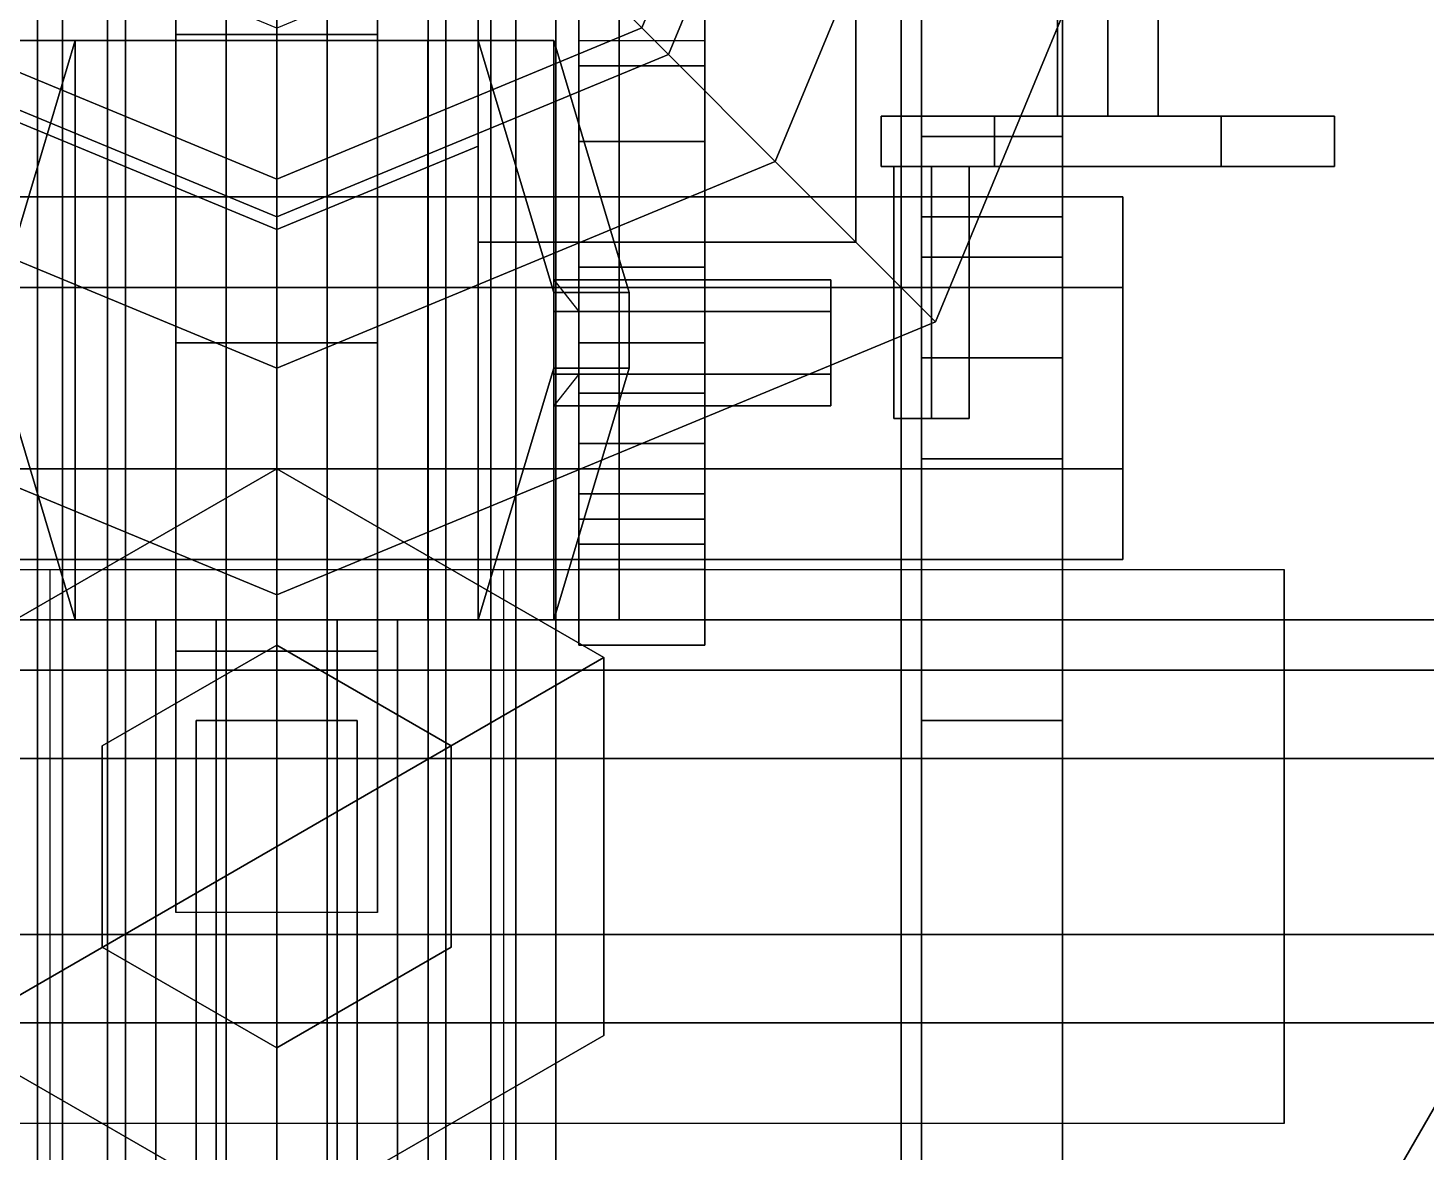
# Model space of a CAD drawing. Header units: millimetres. Extents: x -1.5 to 3, y -8.1 to 12.
# Drawn here: x -0.099 to 0.456, y 4.309 to 4.755 of the extents above; entities that cross this region are included whole.
import ezdxf

# ---------------------------------------------------------------- set-up
doc = ezdxf.new("R2010")
doc.units = ezdxf.units.MM
for name, color, linetype in [('barrel', 1, 'Continuous'), ('gun', 1, 'Continuous'), ('rangefinders', 2, 'Continuous'), ('sleeve', 5, 'Continuous'), ('turret', 2, 'Continuous')]:
    doc.layers.add(name, color=color, linetype=linetype)

msp = doc.modelspace()

# ---------------------------------------------------------------- linework, layer by layer
for points in [[(1.08, 6.75, 16.59), (1.08, -6.75, 16.59), (-1.08, -6.75, 16.59), (-1.08, 6.75, 16.59)], [(1.08, 6.75, 0.89), (1.08, -6.75, 0.89), (-1.08, -6.75, 0.89), (-1.08, 6.75, 0.89)], [(1.08, 6.75, -25.61), (1.08, -6.75, -25.61), (-1.08, -6.75, -25.61), (-1.08, 6.75, -25.61)], [(1.3, 6.1, 17.07), (-1.3, 6.1, 17.07), (-1.3, 2.72, 17.07), (1.3, 2.72, 17.07)], [(1.3, 6.1, -25.13), (-1.3, 6.1, -25.13), (-1.3, 2.72, -25.13), (1.3, 2.72, -25.13)], [(-1, 5.34, 2.19), (-1, 3.59, 2.19), (1, 3.59, 2.19), (1, 5.34, 2.19)], [(0.145, 4.9, -12.59), (0.10253, 4.79747, -12.59), (0.14496, 4.75504, -13.17), (0.205, 4.9, -13.17)], [(0.145, 4.9, 18.07), (0.10253, 4.79747, 18.07), (0.14496, 4.75504, 17.49), (0.205, 4.9, 17.49)], [(0.205, 4.9, -13.17), (0.14496, 4.75504, -13.17), (0.15556, 4.74444, -13.24), (0.22, 4.9, -13.24)], [(0.205, 4.9, 17.49), (0.14496, 4.75504, 17.49), (0.15556, 4.74444, 17.42), (0.22, 4.9, 17.42)], [(0.19799, 4.70201, -13.38), (0.28, 4.9, -13.38), (0.22, 4.9, -13.24), (0.15556, 4.74444, -13.24)], [(0.19799, 4.70201, 17.28), (0.28, 4.9, 17.28), (0.22, 4.9, 17.42), (0.15556, 4.74444, 17.42)], [(0.26163, 4.63837, -13.38), (0.37, 4.9, -13.38), (0.28, 4.9, -13.38), (0.19799, 4.70201, -13.38)], [(0.26163, 4.63837, 17.28), (0.37, 4.9, 17.28), (0.28, 4.9, 17.28), (0.19799, 4.70201, 17.28)], [(0.26163, 4.63837, -13.42), (0.37, 4.9, -13.42), (0.37, 4.9, -13.38), (0.26163, 4.63837, -13.38)], [(0.26163, 4.63837, 17.07), (0.37, 4.9, 17.07), (0.37, 4.9, 17.28), (0.26163, 4.63837, 17.28)], [(0, 4.755, -12.59), (-0.10253, 4.79747, -12.59), (-0.14496, 4.75504, -13.17), (0, 4.695, -13.17)], [(0, 4.755, 18.07), (-0.10253, 4.79747, 18.07), (-0.14496, 4.75504, 17.49), (0, 4.695, 17.49)], [(0.10253, 4.79747, -12.59), (0, 4.755, -12.59), (0, 4.695, -13.17), (0.14496, 4.75504, -13.17)], [(0.10253, 4.79747, 18.07), (0, 4.755, 18.07), (0, 4.695, 17.49), (0.14496, 4.75504, 17.49)], [(0, 4.695, -13.17), (-0.14496, 4.75504, -13.17), (-0.15556, 4.74444, -13.24), (0, 4.68, -13.24)], [(0, 4.695, 17.49), (-0.14496, 4.75504, 17.49), (-0.15556, 4.74444, 17.42), (0, 4.68, 17.42)], [(0.14496, 4.75504, -13.17), (0, 4.695, -13.17), (0, 4.68, -13.24), (0.15556, 4.74444, -13.24)], [(0.14496, 4.75504, 17.49), (0, 4.695, 17.49), (0, 4.68, 17.42), (0.15556, 4.74444, 17.42)], [(-0.19799, 4.70201, -13.38), (0, 4.62, -13.38), (0, 4.68, -13.24), (-0.15556, 4.74444, -13.24)], [(-0.19799, 4.70201, 17.28), (0, 4.62, 17.28), (0, 4.68, 17.42), (-0.15556, 4.74444, 17.42)], [(0, 4.62, -13.38), (0.19799, 4.70201, -13.38), (0.15556, 4.74444, -13.24), (0, 4.68, -13.24)], [(0, 4.62, 17.28), (0.19799, 4.70201, 17.28), (0.15556, 4.74444, 17.42), (0, 4.68, 17.42)], [(-0.26163, 4.63837, -13.38), (0, 4.53, -13.38), (0, 4.62, -13.38), (-0.19799, 4.70201, -13.38)], [(-0.26163, 4.63837, 17.28), (0, 4.53, 17.28), (0, 4.62, 17.28), (-0.19799, 4.70201, 17.28)], [(0, 4.53, -13.38), (0.26163, 4.63837, -13.38), (0.19799, 4.70201, -13.38), (0, 4.62, -13.38)], [(0, 4.53, 17.28), (0.26163, 4.63837, 17.28), (0.19799, 4.70201, 17.28), (0, 4.62, 17.28)], [(-0.26163, 4.63837, -13.42), (0, 4.53, -13.42), (0, 4.53, -13.38), (-0.26163, 4.63837, -13.38)], [(-0.26163, 4.63837, 17.07), (0, 4.53, 17.07), (0, 4.53, 17.28), (-0.26163, 4.63837, 17.28)], [(0, 4.53, -13.42), (0.26163, 4.63837, -13.42), (0.26163, 4.63837, -13.38), (0, 4.53, -13.38)], [(0, 4.53, 17.07), (0.26163, 4.63837, 17.07), (0.26163, 4.63837, 17.28), (0, 4.53, 17.28)]]:
    msp.add_3dface(points)
at = {"layer": 'barrel'}
for points in [[(-0.11085, 5.024, -23.538), (0, 5.024, -23.602), (0, 4.224, -23.602), (-0.11085, 4.224, -23.538)], [(0, 5.024, -23.346), (-0.11085, 5.024, -23.41), (-0.11085, 4.224, -23.41), (0, 4.224, -23.346)], [(0, 5.024, -23.602), (0.11085, 5.024, -23.538), (0.11085, 4.224, -23.538), (0, 4.224, -23.602)], [(0.11085, 5.024, -23.41), (0, 5.024, -23.346), (0, 4.224, -23.346), (0.11085, 4.224, -23.41)], [(0.11085, 5.024, -23.538), (0.11085, 5.024, -23.41), (0.11085, 4.224, -23.41), (0.11085, 4.224, -23.538)], [(-0.032, 4.48, -23.306), (0, 4.48, -23.338), (0, 4.224, -23.338), (-0.032, 4.224, -23.306)], [(0, 4.48, -23.274), (-0.032, 4.48, -23.306), (-0.032, 4.224, -23.306), (0, 4.224, -23.274)], [(0, 4.48, -23.338), (0.032, 4.48, -23.306), (0.032, 4.224, -23.306), (0, 4.224, -23.338)], [(0.032, 4.48, -23.306), (0, 4.48, -23.274), (0, 4.224, -23.274), (0.032, 4.224, -23.306)]]:
    msp.add_3dface(points, dxfattribs=at)
at = {"layer": 'gun'}
for points in [[(0, 5.06, -12.11), (-0.02, 5.06, -12.13), (-0.02, 4.06, -12.13), (0, 4.06, -12.11)], [(-0.02, 5.06, -12.13), (0, 5.06, -12.15), (0, 4.06, -12.15), (-0.02, 4.06, -12.13)], [(0, 5.06, 18.55), (-0.02, 5.06, 18.53), (-0.02, 4.06, 18.53), (0, 4.06, 18.55)], [(-0.02, 5.06, 18.53), (0, 5.06, 18.51), (0, 4.06, 18.51), (-0.02, 4.06, 18.53)], [(0.02, 5.06, -12.13), (0, 5.06, -12.11), (0, 4.06, -12.11), (0.02, 4.06, -12.13)], [(0, 5.06, -12.15), (0.02, 5.06, -12.13), (0.02, 4.06, -12.13), (0, 4.06, -12.15)], [(0.02, 5.06, 18.53), (0, 5.06, 18.55), (0, 4.06, 18.55), (0.02, 4.06, 18.53)], [(0, 5.06, 18.51), (0.02, 5.06, 18.53), (0.02, 4.06, 18.53), (0, 4.06, 18.51)], [(-0.06718, 5.04, -11.86282), (-0.095, 5.04, -11.93), (-0.095, 4.06, -11.93), (-0.06718, 4.06, -11.86282)], [(-0.095, 5.04, -11.93), (-0.06718, 5.04, -11.99718), (-0.06718, 4.06, -11.99718), (-0.095, 4.06, -11.93)], [(-0.06718, 5.04, 18.79718), (-0.095, 5.04, 18.73), (-0.095, 4.06, 18.73), (-0.06718, 4.06, 18.79718)], [(-0.095, 5.04, 18.73), (-0.06718, 5.04, 18.66282), (-0.06718, 4.06, 18.66282), (-0.095, 4.06, 18.73)], [(0, 5.04, -11.835), (-0.06718, 5.04, -11.86282), (-0.06718, 4.06, -11.86282), (0, 4.06, -11.835)], [(-0.06718, 5.04, -11.99718), (0, 5.04, -12.025), (0, 4.06, -12.025), (-0.06718, 4.06, -11.99718)], [(0, 5.04, 18.825), (-0.06718, 5.04, 18.79718), (-0.06718, 4.06, 18.79718), (0, 4.06, 18.825)], [(-0.06718, 5.04, 18.66282), (0, 5.04, 18.635), (0, 4.06, 18.635), (-0.06718, 4.06, 18.66282)], [(0.06718, 5.04, -11.86282), (0, 5.04, -11.835), (0, 4.06, -11.835), (0.06718, 4.06, -11.86282)], [(0, 5.04, -12.025), (0.06718, 5.04, -11.99718), (0.06718, 4.06, -11.99718), (0, 4.06, -12.025)], [(0.06718, 5.04, 18.79718), (0, 5.04, 18.825), (0, 4.06, 18.825), (0.06718, 4.06, 18.79718)], [(0, 5.04, 18.635), (0.06718, 5.04, 18.66282), (0.06718, 4.06, 18.66282), (0, 4.06, 18.635)], [(0.095, 5.04, -11.93), (0.06718, 5.04, -11.86282), (0.06718, 4.06, -11.86282), (0.095, 4.06, -11.93)], [(0.06718, 5.04, -11.99718), (0.095, 5.04, -11.93), (0.095, 4.06, -11.93), (0.06718, 4.06, -11.99718)], [(0.095, 5.04, 18.73), (0.06718, 5.04, 18.79718), (0.06718, 4.06, 18.79718), (0.095, 4.06, 18.73)], [(0.06718, 5.04, 18.66282), (0.095, 5.04, 18.73), (0.095, 4.06, 18.73), (0.06718, 4.06, 18.66282)]]:
    msp.add_3dface(points, dxfattribs=at)
at = {"layer": 'rangefinders'}
for points in [[(0, 4.6, 2.77), (0, 4.93, 2.88), (0, 5.02, 2.88), (0, 4.6, 2.7)], [(0, 4.51, 2.77), (0, 4.6, 2.77), (0, 4.6, 2.7), (0, 4.51, 2.7)], [(0, 4.58, 2.19), (-0.1299, 4.505, 2.19), (-0.1299, 4.505, 2.62), (0, 4.58, 2.62)], [(0, 4.58, 2.62), (-0.1299, 4.505, 2.62), (-0.1299, 4.355, 2.62), (0.1299, 4.505, 2.62)], [(0.1299, 4.505, 2.19), (0, 4.58, 2.19), (0, 4.58, 2.62), (0.1299, 4.505, 2.62)], [(0.4, 4.32, 3.42), (-0.35, 4.32, 3.42), (-0.35, 4.54, 3.42), (0.4, 4.54, 3.42)], [(0.09, 4.12, 3.25), (-0.09, 4.12, 3.25), (-0.09, 4.54, 3.25), (0.09, 4.54, 3.25)], [(0.09, 4.12, 3.04), (-0.09, 4.12, 3.04), (-0.09, 4.54, 3.04), (0.09, 4.54, 3.04)], [(0.4, 4.32, 3.42), (0.4, 4.32, 3.87), (0.4, 4.54, 3.87), (0.4, 4.54, 3.42)], [(0, 4.51, 2.62), (-0.06928, 4.47, 2.62), (-0.06928, 4.47, 3.42), (0, 4.51, 3.42)], [(0.06928, 4.47, 2.62), (0, 4.51, 2.62), (0, 4.51, 3.42), (0.06928, 4.47, 3.42)], [(0.1299, 4.505, 2.62), (-0.1299, 4.355, 2.62), (0, 4.28, 2.62), (0.1299, 4.355, 2.62)], [(0.1299, 4.355, 2.19), (0.1299, 4.505, 2.19), (0.1299, 4.505, 2.62), (0.1299, 4.355, 2.62)], [(0.81, 4.465, 3.77062), (0.81, 4.5, 3.71), (-0.78, 4.5, 3.71), (-0.78, 4.465, 3.77062)], [(0.81, 4.5, 3.71), (0.81, 4.465, 3.64938), (-0.78, 4.465, 3.64938), (-0.78, 4.5, 3.71)], [(-0.06928, 4.47, 2.62), (-0.06928, 4.39, 2.62), (-0.06928, 4.39, 3.42), (-0.06928, 4.47, 3.42)], [(0.06928, 4.39, 2.62), (0.06928, 4.47, 2.62), (0.06928, 4.47, 3.42), (0.06928, 4.39, 3.42)], [(0.81, 4.395, 3.77062), (0.81, 4.465, 3.77062), (-0.78, 4.465, 3.77062), (-0.78, 4.395, 3.77062)], [(0.81, 4.465, 3.64938), (0.81, 4.395, 3.64938), (-0.78, 4.395, 3.64938), (-0.78, 4.465, 3.64938)], [(0.81, 4.36, 3.71), (0.81, 4.395, 3.77062), (-0.78, 4.395, 3.77062), (-0.78, 4.36, 3.71)], [(0.81, 4.395, 3.64938), (0.81, 4.36, 3.71), (-0.78, 4.36, 3.71), (-0.78, 4.395, 3.64938)], [(-0.06928, 4.39, 2.62), (0, 4.35, 2.62), (0, 4.35, 3.42), (-0.06928, 4.39, 3.42)], [(0, 4.35, 2.62), (0.06928, 4.39, 2.62), (0.06928, 4.39, 3.42), (0, 4.35, 3.42)], [(-0.1299, 4.355, 2.19), (0, 4.28, 2.19), (0, 4.28, 2.62), (-0.1299, 4.355, 2.62)], [(0, 4.28, 2.19), (0.1299, 4.355, 2.19), (0.1299, 4.355, 2.62), (0, 4.28, 2.62)]]:
    msp.add_3dface(points, dxfattribs=at)
at = {"layer": 'sleeve'}
for points in [[(-0.0601, 5.25, -12.0699), (-0.085, 5.25, -12.13), (-0.085, 4.06, -12.13), (-0.0601, 4.06, -12.0699)], [(-0.085, 5.25, -12.13), (-0.0601, 5.25, -12.1901), (-0.0601, 4.06, -12.1901), (-0.085, 4.06, -12.13)], [(-0.0601, 5.25, 18.5901), (-0.085, 5.25, 18.53), (-0.085, 4.06, 18.53), (-0.0601, 4.06, 18.5901)], [(-0.085, 5.25, 18.53), (-0.0601, 5.25, 18.4699), (-0.0601, 4.06, 18.4699), (-0.085, 4.06, 18.53)], [(0, 5.25, -12.045), (-0.0601, 5.25, -12.0699), (-0.0601, 4.06, -12.0699), (0, 4.06, -12.045)], [(-0.0601, 5.25, -12.1901), (0, 5.25, -12.215), (0, 4.06, -12.215), (-0.0601, 4.06, -12.1901)], [(0, 5.25, 18.615), (-0.0601, 5.25, 18.5901), (-0.0601, 4.06, 18.5901), (0, 4.06, 18.615)], [(-0.0601, 5.25, 18.4699), (0, 5.25, 18.445), (0, 4.06, 18.445), (-0.0601, 4.06, 18.4699)], [(0.0601, 5.25, -12.0699), (0, 5.25, -12.045), (0, 4.06, -12.045), (0.0601, 4.06, -12.0699)], [(0, 5.25, -12.215), (0.0601, 5.25, -12.1901), (0.0601, 4.06, -12.1901), (0, 4.06, -12.215)], [(0.0601, 5.25, 18.5901), (0, 5.25, 18.615), (0, 4.06, 18.615), (0.0601, 4.06, 18.5901)], [(0, 5.25, 18.445), (0.0601, 5.25, 18.4699), (0.0601, 4.06, 18.4699), (0, 4.06, 18.445)], [(0.085, 5.25, -12.13), (0.0601, 5.25, -12.0699), (0.0601, 4.06, -12.0699), (0.085, 4.06, -12.13)], [(0.0601, 5.25, -12.1901), (0.085, 5.25, -12.13), (0.085, 4.06, -12.13), (0.0601, 4.06, -12.1901)], [(0.085, 5.25, 18.53), (0.0601, 5.25, 18.5901), (0.0601, 4.06, 18.5901), (0.085, 4.06, 18.53)], [(0.0601, 5.25, 18.4699), (0.085, 5.25, 18.53), (0.085, 4.06, 18.53), (0.0601, 4.06, 18.4699)], [(0.04, 4.85627, -12.22627), (0.04, 4.75246, -12.29564), (-0.04, 4.75246, -12.29564), (-0.04, 4.85627, -12.22627)], [(-0.04, 4.85627, -12.22627), (-0.04, 4.75246, -12.29564), (-0.04, 4.50754, -12.29564), (-0.04, 4.40373, -12.22627)], [(0.04, 4.85627, 18.43373), (0.04, 4.75246, 18.36436), (-0.04, 4.75246, 18.36436), (-0.04, 4.85627, 18.43373)], [(-0.04, 4.85627, 18.43373), (-0.04, 4.75246, 18.36436), (-0.04, 4.50754, 18.36436), (-0.04, 4.40373, 18.43373)], [(0.04, 4.40373, -12.22627), (0.04, 4.50754, -12.29564), (0.04, 4.75246, -12.29564), (0.04, 4.85627, -12.22627)], [(0.04, 4.40373, 18.43373), (0.04, 4.50754, 18.36436), (0.04, 4.75246, 18.36436), (0.04, 4.85627, 18.43373)], [(-0.248, 4.224, -23.762), (-0.248, 4.84, -23.762), (0.248, 4.84, -23.762), (0.248, 4.224, -23.762)], [(0.248, 4.224, -23.306), (0.248, 4.84, -23.306), (-0.248, 4.84, -23.306), (-0.248, 4.224, -23.306)], [(0.248, 4.224, -23.762), (0.248, 4.84, -23.762), (0.248, 4.84, -23.306), (0.248, 4.224, -23.306)], [(0.04, 4.75246, -12.29564), (0.04, 4.63, -12.32), (-0.04, 4.63, -12.32), (-0.04, 4.75246, -12.29564)], [(-0.04, 4.75246, -12.29564), (-0.04, 4.63, -12.32), (-0.04, 4.63, -12.32), (-0.04, 4.50754, -12.29564)], [(0.04, 4.75246, 18.36436), (0.04, 4.63, 18.34), (-0.04, 4.63, 18.34), (-0.04, 4.75246, 18.36436)], [(-0.04, 4.75246, 18.36436), (-0.04, 4.63, 18.34), (-0.04, 4.63, 18.34), (-0.04, 4.50754, 18.36436)], [(0.04, 4.50754, -12.29564), (0.04, 4.63, -12.32), (0.04, 4.63, -12.32), (0.04, 4.75246, -12.29564)], [(0.04, 4.50754, 18.36436), (0.04, 4.63, 18.34), (0.04, 4.63, 18.34), (0.04, 4.75246, 18.36436)], [(-0.11, 4.65, -11.95), (-0.08, 4.75, -12.01), (-0.11, 4.75, -12.01), (-0.14, 4.65, -11.95)], [(-0.11, 4.65, 18.71), (-0.08, 4.75, 18.65), (-0.11, 4.75, 18.65), (-0.14, 4.65, 18.71)], [(-0.08, 4.75, -12.01), (-0.08, 4.75, -12.16), (-0.11, 4.75, -12.16), (-0.11, 4.75, -12.01)], [(-0.06, 4.75, -12.23), (-0.06, 4.52, -12.23), (-0.11, 4.52, -12.16), (-0.11, 4.75, -12.16)], [(-0.08, 4.75, -12.16), (-0.04, 4.75, -12.22), (-0.06, 4.75, -12.23), (-0.11, 4.75, -12.16)], [(-0.11, 4.62, -11.95), (-0.08, 4.52, -12.01), (-0.08, 4.75, -12.01), (-0.11, 4.65, -11.95)], [(-0.08, 4.75, 18.65), (-0.08, 4.75, 18.5), (-0.11, 4.75, 18.5), (-0.11, 4.75, 18.65)], [(-0.06, 4.75, 18.43), (-0.06, 4.52, 18.43), (-0.11, 4.52, 18.5), (-0.11, 4.75, 18.5)], [(-0.08, 4.75, 18.5), (-0.04, 4.75, 18.44), (-0.06, 4.75, 18.43), (-0.11, 4.75, 18.5)], [(-0.11, 4.62, 18.71), (-0.08, 4.52, 18.65), (-0.08, 4.75, 18.65), (-0.11, 4.65, 18.71)], [(-0.08, 4.52, -12.01), (-0.08, 4.52, -12.16), (-0.08, 4.75, -12.16), (-0.08, 4.75, -12.01)], [(-0.08, 4.52, -12.16), (-0.04, 4.52, -12.22), (-0.04, 4.75, -12.22), (-0.08, 4.75, -12.16)], [(-0.08, 4.52, 18.65), (-0.08, 4.52, 18.5), (-0.08, 4.75, 18.5), (-0.08, 4.75, 18.65)], [(-0.08, 4.52, 18.5), (-0.04, 4.52, 18.44), (-0.04, 4.75, 18.44), (-0.08, 4.75, 18.5)], [(-0.04, 4.75, -12.22), (0.04, 4.75, -12.22), (0.06, 4.75, -12.23), (-0.06, 4.75, -12.23)], [(0.06, 4.75, -12.23), (0.06, 4.52, -12.23), (-0.06, 4.52, -12.23), (-0.06, 4.75, -12.23)], [(0.06, 4.75, 18.43), (0.06, 4.52, 18.43), (-0.06, 4.52, 18.43), (-0.06, 4.75, 18.43)], [(-0.04, 4.75, 18.44), (0.04, 4.75, 18.44), (0.06, 4.75, 18.43), (-0.06, 4.75, 18.43)], [(-0.04, 4.52, -12.22), (0.04, 4.52, -12.22), (0.04, 4.75, -12.22), (-0.04, 4.75, -12.22)], [(-0.04, 4.52, 18.44), (0.04, 4.52, 18.44), (0.04, 4.75, 18.44), (-0.04, 4.75, 18.44)], [(0.08, 4.75, -12.16), (0.04, 4.75, -12.22), (0.04, 4.52, -12.22), (0.08, 4.52, -12.16)], [(0.11, 4.75, -12.16), (0.06, 4.75, -12.23), (0.04, 4.75, -12.22), (0.08, 4.75, -12.16)], [(0.08, 4.75, 18.5), (0.04, 4.75, 18.44), (0.04, 4.52, 18.44), (0.08, 4.52, 18.5)], [(0.11, 4.75, 18.5), (0.06, 4.75, 18.43), (0.04, 4.75, 18.44), (0.08, 4.75, 18.5)], [(0.06, 4.52, -12.23), (0.06, 4.75, -12.23), (0.11, 4.75, -12.16), (0.11, 4.52, -12.16)], [(0.06, 4.52, 18.43), (0.06, 4.75, 18.43), (0.11, 4.75, 18.5), (0.11, 4.52, 18.5)], [(0.14, 4.65, -11.95), (0.11, 4.75, -12.01), (0.08, 4.75, -12.01), (0.11, 4.65, -11.95)], [(0.11, 4.65, -11.95), (0.08, 4.75, -12.01), (0.08, 4.52, -12.01), (0.11, 4.62, -11.95)], [(0.08, 4.75, -12.16), (0.08, 4.52, -12.16), (0.08, 4.52, -12.01), (0.08, 4.75, -12.01)], [(0.11, 4.75, -12.01), (0.11, 4.75, -12.16), (0.08, 4.75, -12.16), (0.08, 4.75, -12.01)], [(0.14, 4.65, 18.71), (0.11, 4.75, 18.65), (0.08, 4.75, 18.65), (0.11, 4.65, 18.71)], [(0.11, 4.65, 18.71), (0.08, 4.75, 18.65), (0.08, 4.52, 18.65), (0.11, 4.62, 18.71)], [(0.08, 4.75, 18.5), (0.08, 4.52, 18.5), (0.08, 4.52, 18.65), (0.08, 4.75, 18.65)], [(0.11, 4.75, 18.65), (0.11, 4.75, 18.5), (0.08, 4.75, 18.5), (0.08, 4.75, 18.65)], [(0.11, 4.52, -12.01), (0.11, 4.75, -12.01), (0.14, 4.65, -11.95), (0.14, 4.62, -11.95)], [(0.11, 4.52, -12.01), (0.11, 4.52, -12.16), (0.11, 4.75, -12.16), (0.11, 4.75, -12.01)], [(0.11, 4.52, 18.65), (0.11, 4.75, 18.65), (0.14, 4.65, 18.71), (0.14, 4.62, 18.71)], [(0.11, 4.52, 18.65), (0.11, 4.52, 18.5), (0.11, 4.75, 18.5), (0.11, 4.75, 18.65)], [(0.336, 4.688, -23.49), (0.336, 4.652, -23.55235), (-0.336, 4.652, -23.55235), (-0.336, 4.688, -23.49)], [(0.336, 4.652, -23.42765), (0.336, 4.688, -23.49), (-0.336, 4.688, -23.49), (-0.336, 4.652, -23.42765)], [(0.336, 4.58, -23.55235), (0.336, 4.652, -23.55235), (0.336, 4.688, -23.49), (0.336, 4.544, -23.49)], [(0.336, 4.544, -23.49), (0.336, 4.688, -23.49), (0.336, 4.652, -23.42765), (0.336, 4.58, -23.42765)], [(0.22, 4.6425, -11.97835), (0.22, 4.655, -12), (0.11, 4.655, -12), (0.12, 4.6425, -11.97835)], [(0.22, 4.655, -12), (0.22, 4.6425, -12.02165), (0.11, 4.6425, -12.02165), (0.11, 4.655, -12)], [(0.22, 4.6425, 18.68165), (0.22, 4.655, 18.66), (0.11, 4.655, 18.66), (0.12, 4.6425, 18.68165)], [(0.22, 4.655, 18.66), (0.22, 4.6425, 18.63835), (0.11, 4.6425, 18.63835), (0.11, 4.655, 18.66)], [(0.22, 4.605, -12), (0.22, 4.655, -12), (0.22, 4.6425, -11.97835), (0.22, 4.6175, -11.97835)], [(0.22, 4.6175, -12.02165), (0.22, 4.6425, -12.02165), (0.22, 4.655, -12), (0.22, 4.605, -12)], [(0.22, 4.605, 18.66), (0.22, 4.655, 18.66), (0.22, 4.6425, 18.68165), (0.22, 4.6175, 18.68165)], [(0.22, 4.6175, 18.63835), (0.22, 4.6425, 18.63835), (0.22, 4.655, 18.66), (0.22, 4.605, 18.66)], [(0.336, 4.652, -23.55235), (0.336, 4.58, -23.55235), (-0.336, 4.58, -23.55235), (-0.336, 4.652, -23.55235)], [(0.336, 4.58, -23.42765), (0.336, 4.652, -23.42765), (-0.336, 4.652, -23.42765), (-0.336, 4.58, -23.42765)], [(0.14, 4.62, -11.95), (0.14, 4.65, -11.95), (0.11, 4.65, -11.95), (0.11, 4.62, -11.95)], [(0.14, 4.62, 18.71), (0.14, 4.65, 18.71), (0.11, 4.65, 18.71), (0.11, 4.62, 18.71)], [(0.22, 4.6425, -12.02165), (0.22, 4.6175, -12.02165), (0.11, 4.6175, -12.02165), (0.11, 4.6425, -12.02165)], [(0.22, 4.6425, 18.63835), (0.22, 4.6175, 18.63835), (0.11, 4.6175, 18.63835), (0.11, 4.6425, 18.63835)], [(0.22, 4.6175, -11.97835), (0.22, 4.6425, -11.97835), (0.12, 4.6425, -11.97835), (0.12, 4.6175, -11.97835)], [(0.22, 4.6175, 18.68165), (0.22, 4.6425, 18.68165), (0.12, 4.6425, 18.68165), (0.12, 4.6175, 18.68165)], [(0.04, 4.63, -12.32), (0.04, 4.50754, -12.29564), (-0.04, 4.50754, -12.29564), (-0.04, 4.63, -12.32)], [(0.04, 4.63, 18.34), (0.04, 4.50754, 18.36436), (-0.04, 4.50754, 18.36436), (-0.04, 4.63, 18.34)], [(-0.14, 4.62, -11.95), (-0.11, 4.52, -12.01), (-0.08, 4.52, -12.01), (-0.11, 4.62, -11.95)], [(-0.14, 4.62, 18.71), (-0.11, 4.52, 18.65), (-0.08, 4.52, 18.65), (-0.11, 4.62, 18.71)], [(0.11, 4.62, -11.95), (0.08, 4.52, -12.01), (0.11, 4.52, -12.01), (0.14, 4.62, -11.95)], [(0.11, 4.62, 18.71), (0.08, 4.52, 18.65), (0.11, 4.52, 18.65), (0.14, 4.62, 18.71)], [(0.22, 4.605, -12), (0.22, 4.6175, -11.97835), (0.12, 4.6175, -11.97835), (0.11, 4.605, -12)], [(0.22, 4.6175, -12.02165), (0.22, 4.605, -12), (0.11, 4.605, -12), (0.11, 4.6175, -12.02165)], [(0.22, 4.605, 18.66), (0.22, 4.6175, 18.68165), (0.12, 4.6175, 18.68165), (0.11, 4.605, 18.66)], [(0.22, 4.6175, 18.63835), (0.22, 4.605, 18.66), (0.11, 4.605, 18.66), (0.11, 4.6175, 18.63835)], [(0.336, 4.58, -23.55235), (0.336, 4.544, -23.49), (-0.336, 4.544, -23.49), (-0.336, 4.58, -23.55235)], [(0.336, 4.544, -23.49), (0.336, 4.58, -23.42765), (-0.336, 4.58, -23.42765), (-0.336, 4.544, -23.49)], [(-0.11, 4.52, -12.01), (-0.11, 4.52, -12.16), (-0.08, 4.52, -12.16), (-0.08, 4.52, -12.01)], [(-0.11, 4.52, -12.16), (-0.06, 4.52, -12.23), (-0.04, 4.52, -12.22), (-0.08, 4.52, -12.16)], [(-0.11, 4.52, 18.65), (-0.11, 4.52, 18.5), (-0.08, 4.52, 18.5), (-0.08, 4.52, 18.65)], [(-0.11, 4.52, 18.5), (-0.06, 4.52, 18.43), (-0.04, 4.52, 18.44), (-0.08, 4.52, 18.5)], [(-0.06, 4.52, -12.23), (0.06, 4.52, -12.23), (0.04, 4.52, -12.22), (-0.04, 4.52, -12.22)], [(-0.06, 4.52, 18.43), (0.06, 4.52, 18.43), (0.04, 4.52, 18.44), (-0.04, 4.52, 18.44)], [(0.024, 4.52, -23.34757), (-0.024, 4.52, -23.34757), (-0.048, 4.52, -23.306), (0.048, 4.52, -23.306)], [(0.048, 4.52, -23.306), (-0.048, 4.52, -23.306), (-0.024, 4.52, -23.26443), (0.024, 4.52, -23.26443)], [(-0.048, 4.52, -23.306), (-0.024, 4.52, -23.34757), (-0.024, 4.232, -23.34757), (-0.048, 4.232, -23.306)], [(-0.024, 4.52, -23.26443), (-0.048, 4.52, -23.306), (-0.048, 4.232, -23.306), (-0.024, 4.232, -23.26443)], [(-0.024, 4.52, -23.34757), (0.024, 4.52, -23.34757), (0.024, 4.232, -23.34757), (-0.024, 4.232, -23.34757)], [(0.024, 4.52, -23.26443), (-0.024, 4.52, -23.26443), (-0.024, 4.232, -23.26443), (0.024, 4.232, -23.26443)], [(0.024, 4.52, -23.34757), (0.048, 4.52, -23.306), (0.048, 4.232, -23.306), (0.024, 4.232, -23.34757)], [(0.048, 4.52, -23.306), (0.024, 4.52, -23.26443), (0.024, 4.232, -23.26443), (0.048, 4.232, -23.306)], [(0.08, 4.52, -12.16), (0.04, 4.52, -12.22), (0.06, 4.52, -12.23), (0.11, 4.52, -12.16)], [(0.08, 4.52, 18.5), (0.04, 4.52, 18.44), (0.06, 4.52, 18.43), (0.11, 4.52, 18.5)], [(0.08, 4.52, -12.01), (0.08, 4.52, -12.16), (0.11, 4.52, -12.16), (0.11, 4.52, -12.01)], [(0.08, 4.52, 18.65), (0.08, 4.52, 18.5), (0.11, 4.52, 18.5), (0.11, 4.52, 18.65)], [(0.04, 4.50754, -12.29564), (0.04, 4.40373, -12.22627), (-0.04, 4.40373, -12.22627), (-0.04, 4.50754, -12.29564)], [(0.04, 4.50754, 18.36436), (0.04, 4.40373, 18.43373), (-0.04, 4.40373, 18.43373), (-0.04, 4.50754, 18.36436)]]:
    msp.add_3dface(points, dxfattribs=at)
at = {"layer": 'turret'}
for points in [[(0.08, 5.13, -12.49), (0.08, 5.13, -13.08), (0.08, 4.67, -13.08), (0.08, 4.67, -12.49)], [(0.23, 4.67, -13.08), (0.08, 4.67, -13.08), (0.08, 5.13, -13.08), (0.23, 5.13, -13.08)], [(0.23, 5.13, -12.49), (0.08, 5.13, -12.49), (0.08, 4.67, -12.49), (0.23, 4.67, -12.49)], [(0.23, 5.13, 18.17), (0.08, 5.13, 18.17), (0.08, 4.67, 18.17), (0.23, 4.67, 18.17)], [(0.08, 5.13, 18.17), (0.08, 5.13, 17.58), (0.08, 4.67, 17.58), (0.08, 4.67, 18.17)], [(0.23, 4.67, 17.58), (0.08, 4.67, 17.58), (0.08, 5.13, 17.58), (0.23, 5.13, 17.58)], [(0.23, 4.67, -12.49), (0.23, 4.67, -13.08), (0.23, 5.13, -13.08), (0.23, 5.13, -12.49)], [(0.23, 4.67, 18.17), (0.23, 4.67, 17.58), (0.23, 5.13, 17.58), (0.23, 5.13, 18.17)], [(0, 5.125, -12.49), (-0.1591, 5.0591, -12.49), (-0.1591, 4.7409, -12.49), (0, 4.675, -12.49)], [(0, 4.675, -12.59), (-0.1591, 4.7409, -12.59), (-0.1591, 5.0591, -12.59), (0, 5.125, -12.59)], [(0, 4.675, 18.07), (-0.1591, 4.7409, 18.07), (-0.1591, 5.0591, 18.07), (0, 5.125, 18.07)], [(0, 5.125, 18.17), (-0.1591, 5.0591, 18.17), (-0.1591, 4.7409, 18.17), (0, 4.675, 18.17)], [(0.08, 5.09186, -12.49), (0, 5.125, -12.49), (0, 4.675, -12.49), (0.08, 4.70814, -12.49)], [(0.08, 4.70814, -12.59), (0, 4.675, -12.59), (0, 5.125, -12.59), (0.08, 5.09186, -12.59)], [(0.08, 5.09186, 18.17), (0, 5.125, 18.17), (0, 4.675, 18.17), (0.08, 4.70814, 18.17)], [(0.08, 4.70814, 18.07), (0, 4.675, 18.07), (0, 5.125, 18.07), (0.08, 5.09186, 18.07)], [(0.256, 5.08, -24.194), (0.256, 5.104, -24.97), (0.256, 4.184, -24.97), (0.256, 4.664, -24.018)], [(0.312, 4.184, -24.97), (0.312, 5.104, -24.97), (0.312, 5.08, -24.194), (0.312, 4.664, -24.018)], [(0.256, 4.712, -23.498), (0.256, 5.08, -23.922), (0.256, 4.664, -23.922), (0.256, 4.48, -23.498)], [(0.312, 4.712, -23.498), (0.312, 5.08, -23.922), (0.256, 5.08, -23.922), (0.256, 4.712, -23.498)], [(0.256, 5.08, -23.922), (0.256, 5.08, -24.194), (0.256, 4.664, -24.018), (0.256, 4.664, -23.922)], [(0.312, 4.664, -23.922), (0.312, 5.08, -23.922), (0.312, 4.712, -23.498), (0.312, 4.48, -23.498)], [(0.312, 4.664, -24.018), (0.312, 5.08, -24.194), (0.312, 5.08, -23.922), (0.312, 4.664, -23.922)], [(0.12, 5.05, -12.38), (0.12, 4.75, -12.38), (0.12, 4.74, -12.33), (0.12, 5.05, -12.23)], [(0.12, 5.05, -12.23), (0.12, 4.74, -12.33), (0.12, 4.71, -12.26), (0.12, 5.03, -12.19)], [(0.12, 5.05, 18.43), (0.12, 4.74, 18.33), (0.12, 4.71, 18.4), (0.12, 5.03, 18.47)], [(0.12, 5.05, 18.28), (0.12, 4.75, 18.28), (0.12, 4.74, 18.33), (0.12, 5.05, 18.43)], [(0.17, 4.74, -12.33), (0.17, 4.75, -12.38), (0.17, 5.05, -12.38), (0.17, 5.05, -12.23)], [(0.17, 4.71, -12.26), (0.17, 4.74, -12.33), (0.17, 5.05, -12.23), (0.17, 5.03, -12.19)], [(0.17, 4.71, 18.4), (0.17, 4.74, 18.33), (0.17, 5.05, 18.43), (0.17, 5.03, 18.47)], [(0.17, 4.74, 18.33), (0.17, 4.75, 18.28), (0.17, 5.05, 18.28), (0.17, 5.05, 18.43)], [(0.12, 5.03, -12.19), (0.12, 4.71, -12.26), (0.12, 4.66, -12.21), (0.12, 5, -12.16)], [(0.12, 5.03, 18.47), (0.12, 4.71, 18.4), (0.12, 4.66, 18.45), (0.12, 5, 18.5)], [(0.17, 4.66, -12.21), (0.17, 4.71, -12.26), (0.17, 5.03, -12.19), (0.17, 5, -12.16)], [(0.17, 4.66, 18.45), (0.17, 4.71, 18.4), (0.17, 5.03, 18.47), (0.17, 5, 18.5)], [(0.12, 5, -12.16), (0.12, 4.66, -12.21), (0.12, 4.61, -12.18), (0.12, 4.71, -12.05)], [(0.17, 4.71, -12.05), (0.17, 5, -12.16), (0.12, 5, -12.16), (0.12, 4.71, -12.05)], [(0.17, 4.71, 18.61), (0.17, 5, 18.5), (0.12, 5, 18.5), (0.12, 4.71, 18.61)], [(0.12, 5, 18.5), (0.12, 4.66, 18.45), (0.12, 4.61, 18.48), (0.12, 4.71, 18.61)], [(0.17, 4.61, -12.18), (0.17, 4.66, -12.21), (0.17, 5, -12.16), (0.17, 4.71, -12.05)], [(0.17, 4.61, 18.48), (0.17, 4.66, 18.45), (0.17, 5, 18.5), (0.17, 4.71, 18.61)], [(0.33, 4.79, -12.45), (0.31, 4.79, -12.47), (0.31, 4.72, -12.47), (0.33, 4.72, -12.45)], [(0.31, 4.79, -12.47), (0.33, 4.79, -12.49), (0.33, 4.72, -12.49), (0.31, 4.72, -12.47)], [(0.33, 4.79, 18.21), (0.31, 4.79, 18.19), (0.31, 4.72, 18.19), (0.33, 4.72, 18.21)], [(0.31, 4.79, 18.19), (0.33, 4.79, 18.17), (0.33, 4.72, 18.17), (0.31, 4.72, 18.19)], [(0.35, 4.79, -12.47), (0.33, 4.79, -12.45), (0.33, 4.72, -12.45), (0.35, 4.72, -12.47)], [(0.33, 4.79, -12.49), (0.35, 4.79, -12.47), (0.35, 4.72, -12.47), (0.33, 4.72, -12.49)], [(0.35, 4.79, 18.19), (0.33, 4.79, 18.21), (0.33, 4.72, 18.21), (0.35, 4.72, 18.19)], [(0.33, 4.79, 18.17), (0.35, 4.79, 18.19), (0.35, 4.72, 18.19), (0.33, 4.72, 18.17)], [(-1.024, 3.792, -24.97), (-1.024, 4.76, -24.97), (1.024, 4.76, -24.97), (1.024, 3.792, -24.97)], [(1.024, 3.792, -24.97), (1.024, 4.76, -24.97), (-1.024, 4.76, -24.97), (-1.024, 3.792, -24.97)], [(1.024, 4.52, -23.08597), (1.024, 4.76, -23.114), (0.136, 4.76, -23.114), (0.136, 4.52, -23.08597)], [(0.136, 4.52, -23.08597), (0.136, 4.76, -23.114), (1.024, 4.76, -23.114), (1.024, 4.52, -23.08597)], [(0.355, 4.14512, -25.13), (0.71, 4.76, -25.13), (0.71, 4.76, -24.97), (0.355, 4.14512, -24.97)], [(0.12, 4.74, -12.33), (0.12, 4.75, -12.38), (0.17, 4.75, -12.38), (0.17, 4.74, -12.33)], [(0.12, 4.74, 18.33), (0.12, 4.75, 18.28), (0.17, 4.75, 18.28), (0.17, 4.74, 18.33)], [(-0.1591, 4.7409, -12.59), (0, 4.675, -12.59), (0, 4.675, -12.49), (-0.1591, 4.7409, -12.49)], [(-0.1591, 4.7409, 18.07), (0, 4.675, 18.07), (0, 4.675, 18.17), (-0.1591, 4.7409, 18.17)], [(0.12, 4.71, -12.26), (0.12, 4.74, -12.33), (0.17, 4.74, -12.33), (0.17, 4.71, -12.26)], [(0.12, 4.71, 18.4), (0.12, 4.74, 18.33), (0.17, 4.74, 18.33), (0.17, 4.71, 18.4)], [(0.285, 4.72, -12.39206), (0.24, 4.72, -12.47), (0.24, 4.7, -12.47), (0.285, 4.7, -12.39206)], [(0.24, 4.72, -12.47), (0.285, 4.72, -12.54794), (0.285, 4.7, -12.54794), (0.24, 4.7, -12.47)], [(0.24, 4.72, -12.47), (0.42, 4.72, -12.47), (0.375, 4.72, -12.54794), (0.285, 4.72, -12.54794)], [(0.285, 4.72, -12.39206), (0.375, 4.72, -12.39206), (0.42, 4.72, -12.47), (0.24, 4.72, -12.47)], [(0.285, 4.72, 18.26794), (0.375, 4.72, 18.26794), (0.42, 4.72, 18.19), (0.24, 4.72, 18.19)], [(0.24, 4.72, 18.19), (0.42, 4.72, 18.19), (0.375, 4.72, 18.11206), (0.285, 4.72, 18.11206)], [(0.285, 4.72, 18.26794), (0.24, 4.72, 18.19), (0.24, 4.7, 18.19), (0.285, 4.7, 18.26794)], [(0.24, 4.72, 18.19), (0.285, 4.72, 18.11206), (0.285, 4.7, 18.11206), (0.24, 4.7, 18.19)], [(0.375, 4.72, -12.39206), (0.285, 4.72, -12.39206), (0.285, 4.7, -12.39206), (0.375, 4.7, -12.39206)], [(0.285, 4.72, -12.54794), (0.375, 4.72, -12.54794), (0.375, 4.7, -12.54794), (0.285, 4.7, -12.54794)], [(0.375, 4.72, 18.26794), (0.285, 4.72, 18.26794), (0.285, 4.7, 18.26794), (0.375, 4.7, 18.26794)], [(0.285, 4.72, 18.11206), (0.375, 4.72, 18.11206), (0.375, 4.7, 18.11206), (0.285, 4.7, 18.11206)], [(0.42, 4.72, -12.47), (0.375, 4.72, -12.39206), (0.375, 4.7, -12.39206), (0.42, 4.7, -12.47)], [(0.375, 4.72, -12.54794), (0.42, 4.72, -12.47), (0.42, 4.7, -12.47), (0.375, 4.7, -12.54794)], [(0.42, 4.72, 18.19), (0.375, 4.72, 18.26794), (0.375, 4.7, 18.26794), (0.42, 4.7, 18.19)], [(0.375, 4.72, 18.11206), (0.42, 4.72, 18.19), (0.42, 4.7, 18.19), (0.375, 4.7, 18.11206)], [(0, 4.675, -12.59), (0.08, 4.70814, -12.59), (0.08, 4.70814, -12.49), (0, 4.675, -12.49)], [(0, 4.675, 18.07), (0.08, 4.70814, 18.07), (0.08, 4.70814, 18.17), (0, 4.675, 18.17)], [(0.12, 4.66, -12.21), (0.12, 4.71, -12.26), (0.17, 4.71, -12.26), (0.17, 4.66, -12.21)], [(0.12, 4.71, -12.05), (0.12, 4.61, -12.18), (0.12, 4.57, -12.14), (0.12, 4.71, -11.99)], [(0.17, 4.71, -11.99), (0.17, 4.71, -12.05), (0.12, 4.71, -12.05), (0.12, 4.71, -11.99)], [(0.12, 4.71, -11.99), (0.12, 4.57, -12.14), (0.12, 4.55, -12.09), (0.12, 4.67, -11.95)], [(0.17, 4.67, -11.95), (0.17, 4.71, -11.99), (0.12, 4.71, -11.99), (0.12, 4.67, -11.95)], [(0.17, 4.67, 18.71), (0.17, 4.71, 18.67), (0.12, 4.71, 18.67), (0.12, 4.67, 18.71)], [(0.12, 4.71, 18.67), (0.12, 4.57, 18.52), (0.12, 4.55, 18.57), (0.12, 4.67, 18.71)], [(0.17, 4.71, 18.67), (0.17, 4.71, 18.61), (0.12, 4.71, 18.61), (0.12, 4.71, 18.67)], [(0.12, 4.71, 18.61), (0.12, 4.61, 18.48), (0.12, 4.57, 18.52), (0.12, 4.71, 18.67)], [(0.12, 4.66, 18.45), (0.12, 4.71, 18.4), (0.17, 4.71, 18.4), (0.17, 4.66, 18.45)], [(0.17, 4.57, -12.14), (0.17, 4.61, -12.18), (0.17, 4.71, -12.05), (0.17, 4.71, -11.99)], [(0.17, 4.55, -12.09), (0.17, 4.57, -12.14), (0.17, 4.71, -11.99), (0.17, 4.67, -11.95)], [(0.17, 4.55, 18.57), (0.17, 4.57, 18.52), (0.17, 4.71, 18.67), (0.17, 4.67, 18.71)], [(0.17, 4.57, 18.52), (0.17, 4.61, 18.48), (0.17, 4.71, 18.61), (0.17, 4.71, 18.67)], [(0.256, 4.68, -23.426), (0.256, 4.712, -23.498), (0.256, 4.48, -23.498), (0.256, 4.52, -23.45)], [(0.312, 4.68, -23.426), (0.312, 4.712, -23.498), (0.256, 4.712, -23.498), (0.256, 4.68, -23.426)], [(0.312, 4.48, -23.498), (0.312, 4.712, -23.498), (0.312, 4.68, -23.426), (0.312, 4.52, -23.45)], [(0.375, 4.7, -12.39206), (0.285, 4.7, -12.39206), (0.24, 4.7, -12.47), (0.42, 4.7, -12.47)], [(0.42, 4.7, -12.47), (0.24, 4.7, -12.47), (0.285, 4.7, -12.54794), (0.375, 4.7, -12.54794)], [(0.42, 4.7, 18.19), (0.24, 4.7, 18.19), (0.285, 4.7, 18.11206), (0.375, 4.7, 18.11206)], [(0.375, 4.7, 18.26794), (0.285, 4.7, 18.26794), (0.24, 4.7, 18.19), (0.42, 4.7, 18.19)], [(0.26, 4.7, -12.455), (0.245, 4.7, -12.47), (0.245, 4.6, -12.47), (0.26, 4.6, -12.455)], [(0.245, 4.7, -12.47), (0.26, 4.7, -12.485), (0.26, 4.6, -12.485), (0.245, 4.6, -12.47)], [(0.245, 4.7, 18.19), (0.26, 4.7, 18.175), (0.26, 4.6, 18.175), (0.245, 4.6, 18.19)], [(0.26, 4.7, 18.205), (0.245, 4.7, 18.19), (0.245, 4.6, 18.19), (0.26, 4.6, 18.205)], [(0.275, 4.7, -12.47), (0.26, 4.7, -12.455), (0.26, 4.6, -12.455), (0.275, 4.6, -12.47)], [(0.26, 4.7, -12.485), (0.275, 4.7, -12.47), (0.275, 4.6, -12.47), (0.26, 4.6, -12.485)], [(0.26, 4.7, 18.175), (0.275, 4.7, 18.19), (0.275, 4.6, 18.19), (0.26, 4.6, 18.175)], [(0.275, 4.7, 18.19), (0.26, 4.7, 18.205), (0.26, 4.6, 18.205), (0.275, 4.6, 18.19)], [(0.256, 4.624, -23.394), (0.256, 4.68, -23.426), (0.256, 4.52, -23.45), (0.256, 4.584, -23.402)], [(0.312, 4.624, -23.394), (0.312, 4.68, -23.426), (0.256, 4.68, -23.426), (0.256, 4.624, -23.394)], [(0.312, 4.52, -23.45), (0.312, 4.68, -23.426), (0.312, 4.624, -23.394), (0.312, 4.584, -23.402)], [(0.08, 4.67, -12.49), (0.08, 4.67, -13.08), (0.23, 4.67, -13.08), (0.23, 4.67, -12.49)], [(0.08, 4.67, 18.17), (0.08, 4.67, 17.58), (0.23, 4.67, 17.58), (0.23, 4.67, 18.17)], [(0.12, 4.67, -11.95), (0.12, 4.55, -12.09), (0.12, 4.54, -12.02), (0.12, 4.63, -11.94)], [(0.17, 4.63, -11.94), (0.17, 4.67, -11.95), (0.12, 4.67, -11.95), (0.12, 4.63, -11.94)], [(0.17, 4.63, 18.72), (0.17, 4.67, 18.71), (0.12, 4.67, 18.71), (0.12, 4.63, 18.72)], [(0.12, 4.67, 18.71), (0.12, 4.55, 18.57), (0.12, 4.54, 18.64), (0.12, 4.63, 18.72)], [(0.17, 4.54, -12.02), (0.17, 4.55, -12.09), (0.17, 4.67, -11.95), (0.17, 4.63, -11.94)], [(0.17, 4.54, 18.64), (0.17, 4.55, 18.57), (0.17, 4.67, 18.71), (0.17, 4.63, 18.72)], [(0.256, 4.48, -23.498), (0.256, 4.664, -23.922), (0.312, 4.664, -23.922), (0.312, 4.48, -23.498)], [(0.256, 4.664, -24.018), (0.256, 4.184, -24.97), (0.312, 4.184, -24.97), (0.312, 4.664, -24.018)], [(0.256, 4.664, -23.922), (0.256, 4.664, -24.018), (0.312, 4.664, -24.018), (0.312, 4.664, -23.922)], [(0.12, 4.61, -12.18), (0.12, 4.66, -12.21), (0.17, 4.66, -12.21), (0.17, 4.61, -12.18)], [(0.12, 4.61, 18.48), (0.12, 4.66, 18.45), (0.17, 4.66, 18.45), (0.17, 4.61, 18.48)], [(0.12, 4.63, -11.94), (0.12, 4.54, -12.02), (0.12, 4.56, -11.97), (0.12, 4.59, -11.94)], [(0.17, 4.59, -11.94), (0.17, 4.63, -11.94), (0.12, 4.63, -11.94), (0.12, 4.59, -11.94)], [(0.17, 4.59, 18.72), (0.17, 4.63, 18.72), (0.12, 4.63, 18.72), (0.12, 4.59, 18.72)], [(0.12, 4.63, 18.72), (0.12, 4.54, 18.64), (0.12, 4.56, 18.69), (0.12, 4.59, 18.72)], [(0.17, 4.56, -11.97), (0.17, 4.54, -12.02), (0.17, 4.63, -11.94), (0.17, 4.59, -11.94)], [(0.17, 4.56, 18.69), (0.17, 4.54, 18.64), (0.17, 4.63, 18.72), (0.17, 4.59, 18.72)], [(0.312, 4.584, -23.402), (0.312, 4.624, -23.394), (0.256, 4.624, -23.394), (0.256, 4.584, -23.402)], [(0.12, 4.57, -12.14), (0.12, 4.61, -12.18), (0.17, 4.61, -12.18), (0.17, 4.57, -12.14)], [(0.12, 4.57, 18.52), (0.12, 4.61, 18.48), (0.17, 4.61, 18.48), (0.17, 4.57, 18.52)], [(0.275, 4.6, -12.47), (0.26, 4.6, -12.455), (0.245, 4.6, -12.47), (0.26, 4.6, -12.485)], [(0.275, 4.6, 18.19), (0.26, 4.6, 18.205), (0.245, 4.6, 18.19), (0.26, 4.6, 18.175)], [(0.12, 4.59, -11.94), (0.12, 4.56, -11.97), (0.17, 4.56, -11.97), (0.17, 4.59, -11.94)], [(0.12, 4.59, 18.72), (0.12, 4.56, 18.69), (0.17, 4.56, 18.69), (0.17, 4.59, 18.72)], [(0.256, 4.584, -23.402), (0.256, 4.52, -23.45), (0.312, 4.52, -23.45), (0.312, 4.584, -23.402)], [(0.12, 4.55, -12.09), (0.12, 4.57, -12.14), (0.17, 4.57, -12.14), (0.17, 4.55, -12.09)], [(0.12, 4.55, 18.57), (0.12, 4.57, 18.52), (0.17, 4.57, 18.52), (0.17, 4.55, 18.57)], [(0.12, 4.56, -11.97), (0.12, 4.54, -12.02), (0.17, 4.54, -12.02), (0.17, 4.56, -11.97)], [(0.12, 4.56, 18.69), (0.12, 4.54, 18.64), (0.17, 4.54, 18.64), (0.17, 4.56, 18.69)], [(0.12, 4.55, -12.09), (0.12, 4.51, -12.09), (0.12, 4.51, -12.02), (0.12, 4.54, -12.02)], [(0.17, 4.55, -12.09), (0.17, 4.51, -12.09), (0.12, 4.51, -12.09), (0.12, 4.55, -12.09)], [(0.17, 4.55, 18.57), (0.17, 4.51, 18.57), (0.12, 4.51, 18.57), (0.12, 4.55, 18.57)], [(0.12, 4.55, 18.57), (0.12, 4.51, 18.57), (0.12, 4.51, 18.64), (0.12, 4.54, 18.64)], [(0.17, 4.51, -12.02), (0.17, 4.51, -12.09), (0.17, 4.55, -12.09), (0.17, 4.54, -12.02)], [(0.17, 4.51, 18.64), (0.17, 4.51, 18.57), (0.17, 4.55, 18.57), (0.17, 4.54, 18.64)], [(0.12, 4.54, -12.02), (0.12, 4.51, -12.02), (0.17, 4.51, -12.02), (0.17, 4.54, -12.02)], [(0.12, 4.54, 18.64), (0.12, 4.51, 18.64), (0.17, 4.51, 18.64), (0.17, 4.54, 18.64)], [(-1.024, 3.664, -22.986), (-1.024, 4.52, -23.08597), (1.024, 4.52, -23.08597), (1.024, 3.664, -22.986)], [(1.024, 3.664, -22.986), (1.024, 4.52, -23.08597), (-1.024, 4.52, -23.08597), (-1.024, 3.664, -22.986)], [(0.256, 4.52, -23.45), (0.256, 4.48, -23.498), (0.312, 4.48, -23.498), (0.312, 4.52, -23.45)], [(0.12, 4.51, -12.02), (0.12, 4.51, -12.09), (0.17, 4.51, -12.09), (0.17, 4.51, -12.02)], [(0.12, 4.51, 18.64), (0.12, 4.51, 18.57), (0.17, 4.51, 18.57), (0.17, 4.51, 18.64)]]:
    msp.add_3dface(points, dxfattribs=at)

doc.saveas('drawing.dxf')
